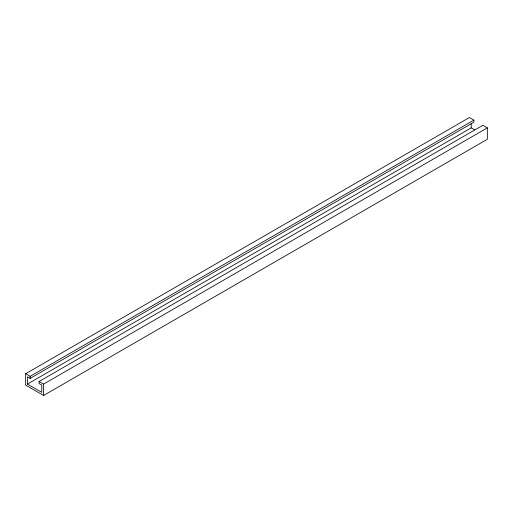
<?xml version="1.0" encoding="UTF-8"?>
<svg xmlns="http://www.w3.org/2000/svg" width="513" height="513" viewBox="0 0 513 513"><rect width="100%" height="100%" fill="white"/><g stroke="black" fill="none" stroke-linecap="round" stroke-linejoin="round"><path stroke-width="0.77" d="M25.65 373.733L469.421 117.528L473.903 120.113L473.903 122.184L30.132 378.395L27.445 376.837L27.445 384.09L41.79 392.368L41.79 385.122L39.097 383.57L39.097 381.499L482.868 125.287L487.35 127.878L487.35 139.267L43.579 395.472L25.65 385.122L25.65 373.733L30.132 376.324L473.903 120.113M27.445 384.09L471.21 127.878L474.628 129.853M39.097 381.499L43.579 384.09L487.35 127.878M471.21 123.53L471.21 127.878M43.579 384.09L43.579 395.472M30.132 376.324L30.132 378.395"/></g></svg>
